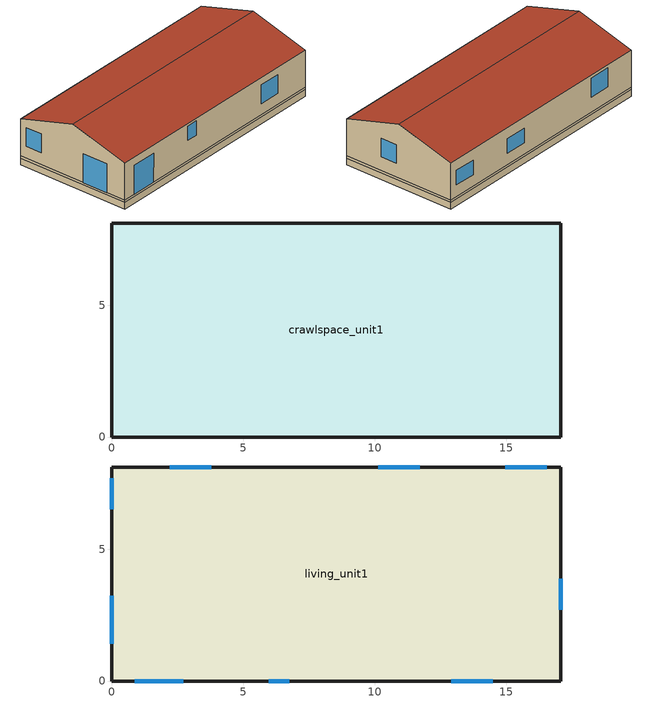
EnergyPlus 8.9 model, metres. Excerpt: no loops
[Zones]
crawlspace_unit1
 floor ground (Interior Floor): 17.07,0 0,0 0,8.13 17.07,8.13 z-0.46
 wall outside (crawl wall): 0,0 17.07,0 17.07,8.13 0,8.13 0,0 z0:0.15
 wall ground (crawl wall): 0,0 17.07,0 17.07,8.13 0,8.13 0,0 z-0.46:0
living_unit1
 floor to crawlspace_unit1 (Exterior Floor): 17.07,0 0,0 0,8.13 17.07,8.13 z0.15
 wall outside (Exterior Wall): 0,0 17.07,0 / 17.07,8.13 0,8.13 z0.15:2.74; 17.07,0,0.15 17.07,8.13,0.15 17.07,8.13,2.74 17.07,4.06,3.95 17.07,0,2.74; 0,8.13,0.15 0,0,0.15 0,0,2.74 0,4.06,3.95 0,8.13,2.74
 window (CFS_Win_2_Glz_62): 16.54,8.13 14.96,8.13 z0.99:2; 12.91,0 14.48,0 z0.93:2.26; 17.07,2.71 17.07,3.88 z1.12:2.44; 11.71,8.13 10.14,8.13 z0.98:2; 3.79,8.13 2.22,8.13 z1.23:2.55; 5.98,0 6.74,0 z1.58:2.6; 0,7.69 0,6.53 z0.99:2.31; 0,3.24 0,1.41 z0.15:2.18; 0.89,0,0.15 2.72,0,0.15 2.73,0,2.18 0.9,0,2.18
 roof outside (nonres_roof): 0,0,2.74 17.07,0,2.74 17.07,4.06,3.95 0,4.06,3.95; 17.07,8.13,2.74 0,8.13,2.74 0,4.06,3.95 17.07,4.06,3.95
[Building]
SF_SB_Pasco_HP_crawlspace_sorted: North Axis {deg}=0; Terrain=Suburbs; Loads Convergence Tolerance Value=0.04; Temperature Convergence Tolerance Value {deltaC}=0.4; Solar Distribution=FullExterior; Maximum Number of Warmup Days=25; Minimum Number of Warmup Days=6
[Site:Location]
Pasco_WA_USA Design_Conditions: Latitude {deg}=46.27; Longitude {deg}=-119.12; Time Zone {hr}=-8; Elevation {m}=136
[SizingPeriod:DesignDay] Day of Month=21; Humidity Condition Type=Wetbulb; Barometric Pressure {Pa}=99702; Rain Indicator=No; Snow Indicator=No; Daylight Saving Time Indicator=No; Solar Model Indicator=ASHRAEClearSky
Name | Month | Day Type | Maximum Dry-Bulb Temperature {C} | Daily Dry-Bulb Temperature Range {deltaC} | Wetbulb or DewPoint at Maximum Dry-Bulb {C} | Wind Speed {m/s} | Wind Direction {deg} | Sky Clearness
Pasco Ann Htg 99.6% Condns DB | 12 | WinterDesignDay | -14 | 0 | -14 | 2.5 | 310 | 0
Pasco Ann Clg .4% Condns DB=>MWB | 7 | SummerDesignDay | 37.5 | 17.8 | 21.1 | 3.1 | 330 | 1
[Site:WaterMainsTemperature]
Calculation Method=Correlation; Annual Average Outdoor Air Temperature {C}=12.0833; Maximum Difference In Monthly Average Outdoor Air Temperatures {deltaC}=22.8
[Material]
Name | Roughness | Thickness {m} | Conductivity {W/m-K} | Density {kg/m3} | Specific Heat {J/kg-K} | Thermal Absorptance | Solar Absorptance | Visible Absorptance
wall_consol_layer | Rough | 0.0889 | 0.0596628 | 120.801 | 1036.26
sheathing_consol_layer | Rough | 0.0127 | 0.0940184 | 685.008 | 1172.332
floor_consol_layer | Rough | 0.18415 | 0.0485233 | 55.074 | 916.9311
F08 Metal surface | Smooth | 0.0008 | 45.28 | 7824 | 500
Concrete_4in | Rough | 0.101498 | 1.312098 | 2242.8 | 465.2
Stucco_1in | MediumSmooth | 0.0254001 | 1.39892 | 1922.21 | 878.64
Drywall_1/2in | MediumSmooth | 0.0127 | 0.16009 | 800.923 | 1087.84
OSB_5/8in | MediumSmooth | 0.015875 | 0.1163 | 544.627 | 1213.36
Plywood_3/4in | Rough | 0.01905 | 0.115458 | 544.68 | 674.54 | 0.9 | 0.7 | 0.7
Carpet_n_pad | MediumSmooth | 0.0254001 | 0.0601314 | 32.0369 | 836.8 | 0.9 | 0.7 | 0.7
Std Wood 6inch | MediumSmooth | 0.15 | 0.12 | 540 | 1210 | 0.9 | 0.7 | 0.7
F13 Built-up roofing | Rough | 0.0095 | 0.16 | 1120 | 1460 | 0.9 | 0.7
[Material:NoMass]
Name | Roughness | Thermal Resistance {m2-K/W} | Thermal Absorptance | Solar Absorptance | Visible Absorptance
Bldg_paper_felt | Smooth | 0.0105666
Nonres_Roof_Insulation | MediumSmooth | 3.9 | 0.9 | 0.7 | 0.7
[WindowMaterial:SimpleGlazingSystem]
Window glass: U-Factor {W/m2-K}=3.86122; Solar Heat Gain Coefficient=0.7; Visible Transmittance=0.73
[WindowMaterial:Glazing]
Glass_102_Layer: Optical Data Type=BSDF; Window Glass Spectral Data Set=Glass_102_Layer_SpecDat; Thickness {m}=0.003048; Infrared Transmittance at Normal Incidence=0; Front Side Infrared Hemispherical Emissivity=0.84; Back Side Infrared Hemispherical Emissivity=0.84; Conductivity {W/m-K}=1; Young's modulus {Pa}=7.2e10; Poisson's ratio=0.22
[WindowMaterial:Blind]
int_blind: Slat Orientation=Horizontal; Slat Width {m}=0.025; Slat Separation {m}=0.01875; Slat Thickness {m}=0.001; Slat Angle {deg}=45; Slat Conductivity {W/m-K}=221; Slat Beam Solar Transmittance=0; Front Side Slat Beam Solar Reflectance=0.5; Back Side Slat Beam Solar Reflectance=0.5; Slat Diffuse Solar Transmittance=0; Front Side Slat Diffuse Solar Reflectance=0.5; Back Side Slat Diffuse Solar Reflectance=0.5; Slat Beam Visible Transmittance=0; Front Side Slat Beam Visible Reflectance=0.5; Back Side Slat Beam Visible Reflectance=0.5; Slat Diffuse Visible Transmittance=0; Front Side Slat Diffuse Visible Reflectance=0.5; Back Side Slat Diffuse Visible Reflectance=0.5; Slat Infrared Hemispherical Transmittance=0; Front Side Slat Infrared Hemispherical Emissivity=0.9; Back Side Slat Infrared Hemispherical Emissivity=0.9; Blind to Glass Distance {m}=0.05; Blind Top Opening Multiplier=0.5; Blind Bottom Opening Multiplier=0.5; Blind Left Side Opening Multiplier=0.5; Blind Right Side Opening Multiplier=0.5
[Construction]
nonres_roof: F13 Built-up roofing, Nonres_Roof_Insulation, F08 Metal surface
InteriorFurnishings: Std Wood 6inch
Exterior Floor: floor_consol_layer, Plywood_3/4in, Carpet_n_pad
Interior Floor: Plywood_3/4in, Carpet_n_pad
Exterior Wall: Stucco_1in, Bldg_paper_felt, sheathing_consol_layer, OSB_5/8in, wall_consol_layer, Drywall_1/2in
window_w_blinds: Window glass, int_blind
crawl wall: Concrete_4in
[WindowProperty:ShadingControl]
Shades: Shading Type=InteriorBlind; Construction with Shading=window_w_blinds; Shading Control Type=OnIfScheduleAllows; Schedule=window_shades; Shading Control Is Scheduled=Yes; Glare Control Is Active=No
[WindowMaterial:Gas]
Gap_1_W_0_0063: Gas Type=Air; Thickness {m}=0.0063
[WindowMaterial:Gap]
Gap_1_Glz_62_Layer_1: Thickness {m}=0.0063; Gas (or Gas Mixture)=Gap_1_W_0_0063; Pressure {Pa}=101325
[Construction:ComplexFenestrationState]
CFS_Win_2_Glz_62: LBNLWindow, None, ThermParam_Glz_62, CFS_Glz_62_Basis, CFS_Glz_62_TfSol, CFS_Glz_62_RbSol, CFS_Glz_62_Tfvis, CFS_Glz_62_Rbvis, Glass_102_Layer, CFS_Glz_62_Layer_1_fAbs, CFS_Glz_62_Layer_1_bAbs, Gap_1_Glz_62_Layer_1, Glass_102_Layer, CFS_Glz_62_Layer_2_fAbs, CFS_Glz_62_Layer_2_bAbs
[Zone] Multiplier=1
living_unit1; crawlspace_unit1
[InternalMass]
Internalmass_unit1: Construction=InteriorFurnishings; Zone=living_unit1; Surface Area {m2}=6.21826
[GroundHeatTransfer:Control]
gtp_control: Run Basement Preprocessor=no; Run Slab Preprocessor=yes
[GroundHeatTransfer:Slab:Materials]
NMAT: Number of materials=2; ALBEDO: Surface Albedo: No Snow=0.16; ALBEDO: Surface Albedo: Snow=0.4; EPSLW: Surface Emissivity: No Snow=0.9; EPSLW: Surface Emissivity: Snow=0.9; Z0: Surface Roughness: No Snow {cm}=0.75; Z0: Surface Roughness: Snow {cm}=0.05; HIN: Indoor HConv: Downward Flow {W/m2-K}=6; HIN: Indoor HConv: Upward {W/m2-K}=9
[GroundHeatTransfer:Slab:MatlProps]
RHO: Slab Material density {kg/m3}=2300; RHO: Soil Density {kg/m3}=1200; CP: Slab CP {J/kg-K}=650; CP: Soil CP {J/kg-K}=1200; TCON: Slab k {W/m-K}=0.9; TCON: Soil k {W/m-K}=1
[GroundHeatTransfer:Slab:BoundConds]
EVTR: Is surface evapotranspiration modeled=FALSE; FIXBC: is the lower boundary at a fixed temperature=TRUE; TDEEPin {C}=10; USRHflag: Is the ground surface h specified by the user?=FALSE
[GroundHeatTransfer:Slab:BldgProps]
IYRS: Number of years to iterate=10; Shape: Slab shape=0; HBLDG: Building height {m}=4; TIN1: January Indoor Average Temperature Setpoint {C}=22.22; TIN2: February Indoor Average Temperature Setpoint {C}=22.22; TIN3: March Indoor Average Temperature Setpoint {C}=22.22; TIN4: April Indoor Average Temperature Setpoint {C}=22.22; TIN5: May Indoor Average Temperature Setpoint {C}=22.22; TIN6: June Indoor Average Temperature Setpoint {C}=23.88; TIN7: July Indoor Average Temperature Setpoint {C}=23.88; TIN8: August Indoor Average Temperature Setpoint {C}=23.88; TIN9: September Indoor Average Temperature Setpoint {C}=23.88; TIN10: October Indoor Average Temperature Setpoint {C}=22.22; TIN11: November Indoor Average Temperature Setpoint {C}=22.22; TIN12: December Indoor Average Temperature Setpoint {C}=22.22; TINAmp: Daily Indoor sine wave variation amplitude {deltaC}=0; ConvTol: Convergence Tolerance=0.1
[GroundHeatTransfer:Slab:Insulation]
RINS: R value of under slab insulation {m2-K/W}=0; DINS: Width of strip of under slab insulation {m}=0; RVINS: R value of vertical insulation {m2-K/W}=1.761; ZVINS: Depth of vertical insulation {m}=1.5; IVINS: Flag: Is there vertical insulation=1
[GroundHeatTransfer:Slab:EquivalentSlab]
APRatio: The area to perimeter ratio for this slab {m}=2.84365; SLABDEPTH: Thickness of slab on grade {m}=0.1; CLEARANCE: Distance from edge of slab to domain edge {m}=15; ZCLEARANCE: Distance from bottom of slab to domain bottom {m}=15
[GroundHeatTransfer:Basement:SimParameters]
F: Multiplier for the ADI solution=0.1; IYRS: Maximum number of yearly iterations:=15
[GroundHeatTransfer:Basement:Insulation]
REXT: R Value of any exterior insulation {m2-K/W}=2.2893; INSFULL: Flag: Is the wall fully insulated?=True
[GroundHeatTransfer:Basement:SurfaceProps]
ALBEDO: Surface albedo for No snow conditions=0.16; ALBEDO: Surface albedo for snow conditions=0.4; EPSLN: Surface emissivity No Snow=0.94; EPSLN: Surface emissivity with Snow=0.86; VEGHT: Surface roughness No snow conditions {cm}=6; VEGHT: Surface roughness Snow conditions {cm}=0.25; PET: Flag, Potential evapotranspiration on?=False
[GroundHeatTransfer:Basement:BldgData]
DWALL: Wall thickness {m}=0.2; DSLAB: Floor slab thickness {m}=0.243828; DGRAVXY: Width of gravel pit beside basement wall {m}=0.3; DGRAVZN: Gravel depth extending above the floor slab {m}=0.2; DGRAVZP: Gravel depth below the floor slab {m}=0.1
[GroundHeatTransfer:Basement:Interior]
COND: Flag: Is the basement conditioned?=True; HIN: Downward convection only heat transfer coefficient {W/m2-K}=0.92; HIN: Upward convection only heat transfer coefficient {W/m2-K}=4.04; HIN: Horizontal convection only heat transfer coefficient {W/m2-K}=3.08; HIN: Downward combined (convection and radiation) heat transfer coefficient {W/m2-K}=6.13; HIN: Upward combined (convection and radiation) heat transfer coefficient {W/m2-K}=9.26; HIN: Horizontal combined (convection and radiation) heat transfer coefficient {W/m2-K}=8.29
[GroundHeatTransfer:Basement:ComBldg]
January average temperature {C}=21; February average temperature {C}=21; March average temperature {C}=21; April average temperature {C}=21; May average temperature {C}=24; June average temperature {C}=24; July average temperature {C}=24; August average temperature {C}=24; September average temperature {C}=24; October average temperature {C}=24; November average temperature {C}=21; December average temperature {C}=21; Daily variation sine wave amplitude {deltaC}=21
[GroundHeatTransfer:Basement:EquivSlab]
APRatio: The area to perimeter ratio for this slab {m}=9.03125; EquivSizing: Flag=True
[GroundHeatTransfer:Basement:EquivAutoGrid]
CLEARANCE: Distance from outside of wall to edge of 3-D ground domain {m}=15; SlabDepth: Thickness of the floor slab {m}=0.1; BaseDepth: Depth of the basement wall below grade {m}=1.21914
[Lights]
Living Hardwired Lighting1: Zone or ZoneList=living_unit1; Schedule=Lighting_sch; Design Level Calculation Method=LightingLevel; Lighting Level {W}=141; Watts per Zone Floor Area {W/m2}=0; Return Air Fraction=0; Fraction Radiant=0.6; Fraction Visible=0.2; Fraction Replaceable=0
[ElectricEquipment] Zone or ZoneList=living_unit1; Design Level Calculation Method=EquipmentLevel; Fraction Latent=0; Fraction Radiant=0; Fraction Lost=0
Name | Schedule | Design Level {W}
Simulated_Plug_Load | Simulated_Plug_Process_Load_SCH | 3963
Simulated_People_Load | Simulated_People_Load_SCH | 132
Simulated_HVAC_Base_Load | always_avail | 46
[ZoneInfiltration:EffectiveLeakageArea] Schedule=always_avail; Effective Air Leakage Area {cm2}=307.57; Stack Coefficient=0.00029; Wind Coefficient=0.000231
Name | Zone
Living_ShermanGrimsrud_unit1 | living_unit1
CrawlVent_unit1 | crawlspace_unit1
[ZoneVentilation:DesignFlowRate]
Ventilation_unit1: Zone or ZoneList=living_unit1; Schedule=always_avail; Design Flow Rate Calculation Method=Flow/Zone; Design Flow Rate {m3/s}=0; Ventilation Type=Exhaust; Fan Pressure Rise {Pa}=0; Fan Total Efficiency=1; Constant Term Coefficient=1; Temperature Term Coefficient=0; Velocity Term Coefficient=0; Velocity Squared Term Coefficient=0; Minimum Indoor Temperature {C}=-100; Maximum Indoor Temperature {C}=100; Delta Temperature {deltaC}=-100; Minimum Outdoor Temperature {C}=-100; Maximum Outdoor Temperature {C}=100; Maximum Wind Speed {m/s}=40
[AvailabilityManager:Scheduled]
System availability: Schedule=always_avail
[WindowThermalModel:Params]
ThermParam_Glz_62: standard=ISO15099; Thermal Model=ISO15099; SDScalar=1; Deflection Model=NoDeflection
[Matrix:TwoDimension]
CFS_Glz_62_Basis: 9, 2, 0, 1, 10, 8, 20, 16, 30, 20, 40, 24, 50, 24, 60, 24, 70, 16, 82.5, 12
CFS_Glz_62_Layer_1_fAbs; CFS_Glz_62_Layer_2_bAbs: 1, 145, 0.09927, 0.09984, 0.09984, 0.09984, 0.09984, 0.09984, 0.09984, 0.09984, 0.09984, 0.10157, 0.10157, 0.10157, 0.10157, 0.10157, 0.10157, 0.10157, 0.10157, 0.10157, 0.10157, 0.10157, 0.10157, 0.10157, 0.10157, 0.10157, 0.10157, 0.10449, 0.10449, 0.10449, 0.10449, 0.10449, 0.10449, 0.10449, 0.10449, 0.10449, 0.10449, 0.10449, 0.10449, 0.10449, 0.10449, 0.10449, 0.10449, 0.10449, 0.10449, 0.10449, 0.10449, 0.10865, 0.10865, 0.10865, 0.10865, 0.10865, 0.10865, 0.10865, 0.10865, 0.10865, 0.10865, 0.10865, 0.10865, 0.10865, 0.10865, 0.10865, 0.10865, 0.10865, 0.10865, 0.10865, 0.10865, 0.10865, 0.10865, 0.10865, 0.10865, 0.11417, 0.11417, 0.11417, 0.11417, 0.11417, 0.11417, 0.11417, 0.11417, 0.11417, 0.11417, 0.11417, 0.11417, 0.11417, 0.11417, 0.11417, 0.11417, 0.11417, 0.11417, 0.11417, 0.11417, 0.11417, 0.11417, 0.11417, 0.11417, 0.12126, 0.12126, 0.12126, 0.12126, 0.12126, 0.12126, 0.12126, 0.12126, 0.12126, 0.12126, 0.12126, 0.12126, 0.12126, 0.12126, 0.12126, 0.12126, 0.12126, 0.12126, 0.12126, 0.12126, 0.12126, 0.12126, 0.12126, 0.12126, 0.12953, 0.12953, 0.12953, 0.12953, 0.12953, 0.12953, 0.12953, 0.12953, 0.12953, 0.12953, 0.12953, 0.12953, 0.12953, 0.12953, 0.12953, 0.12953, 0.12657, 0.12657, 0.12657, 0.12657, 0.12657, 0.12657, 0.12657, 0.12657, 0.12657, 0.12657, 0.12657, 0.12657
CFS_Glz_62_Layer_1_bAbs; CFS_Glz_62_Layer_2_fAbs: 1, 145, 0.0717, 0.07208, 0.07208, 0.07208, 0.07208, 0.07208, 0.07208, 0.07208, 0.07208, 0.07317, 0.07317, 0.07317, 0.07317, 0.07317, 0.07317, 0.07317, 0.07317, 0.07317, 0.07317, 0.07317, 0.07317, 0.07317, 0.07317, 0.07317, 0.07317, 0.07485, 0.07485, 0.07485, 0.07485, 0.07485, 0.07485, 0.07485, 0.07485, 0.07485, 0.07485, 0.07485, 0.07485, 0.07485, 0.07485, 0.07485, 0.07485, 0.07485, 0.07485, 0.07485, 0.07485, 0.07676, 0.07676, 0.07676, 0.07676, 0.07676, 0.07676, 0.07676, 0.07676, 0.07676, 0.07676, 0.07676, 0.07676, 0.07676, 0.07676, 0.07676, 0.07676, 0.07676, 0.07676, 0.07676, 0.07676, 0.07676, 0.07676, 0.07676, 0.07676, 0.07806, 0.07806, 0.07806, 0.07806, 0.07806, 0.07806, 0.07806, 0.07806, 0.07806, 0.07806, 0.07806, 0.07806, 0.07806, 0.07806, 0.07806, 0.07806, 0.07806, 0.07806, 0.07806, 0.07806, 0.07806, 0.07806, 0.07806, 0.07806, 0.07688, 0.07688, 0.07688, 0.07688, 0.07688, 0.07688, 0.07688, 0.07688, 0.07688, 0.07688, 0.07688, 0.07688, 0.07688, 0.07688, 0.07688, 0.07688, 0.07688, 0.07688, 0.07688, 0.07688, 0.07688, 0.07688, 0.07688, 0.07688, 0.06946, 0.06946, 0.06946, 0.06946, 0.06946, 0.06946, 0.06946, 0.06946, 0.06946, 0.06946, 0.06946, 0.06946, 0.06946, 0.06946, 0.06946, 0.06946, 0.04212, 0.04212, 0.04212, 0.04212, 0.04212, 0.04212, 0.04212, 0.04212, 0.04212, 0.04212, 0.04212, 0.04212
[Schedule:Compact]
window_shades: Through: 12/31, For: AllDays, Until 24:00, 0.836
always_avail: Through: 12/31, For: AllDays, Until: 24:00, 1
Simulated_Plug_Process_Load_SCH: Through: 12/31, For: AllDays, Until: 00:05, 1, Until: 01:00, 0, Until: 01:05, 1, Until: 02:00, 0, Until: 02:05, 1, Until: 03:00, 0, Until: 03:04, 1, Until: 04:00, 0, Until: 04:04, 1, Until: 05:00, 0, Until: 05:04, 1, Until: 06:00, 0, Until: 06:05, 1, Until: 07:00, 0, Until: 07:08, 1, Until: 08:00, 0, Until: 08:09, 1, Until: 09:00, 0, Until: 09:08, 1, Until: 10:00, 0, Until: 10:08, 1, Until: 11:00, 0, Until: 11:08, 1, Until: 12:00, 0, Until: 12:08, 1, Until: 13:00, 0, Until: 13:08, 1, Until: 14:00, 0, Until: 14:08, 1, Until: 15:00, 0, Until: 15:08, 1, Until: 16:00, 0, Until: 16:07, 1, Until: 17:00, 0, Until: 17:07, 1, Until: 18:00, 0, Until: 18:07, 1, Until: 19:00, 0, Until: 19:07, 1, Until: 20:00, 0, Until: 20:07, 1, Until: 21:00, 0, Until: 21:07, 1, Until: 22:00, 0, Until: 22:08, 1, Until: 23:00, 0, Until: 23:11, 1, Until: 24:00, 0
Lighting_sch: Through: 12/31, For: AllDays, Until: 05:00, 0.09, Until: 06:00, 0.188, Until: 10:00, 0.35, Until: 16:00, 0.09, Until: 17:00, 0.185, Until: 18:00, 0.36, Until: 19:00, 0.53, Until: 22:00, 0.87, Until: 23:00, 0.62, Until: 24:00, 0.35
Simulated_People_Load_SCH: Through: 6/17, For: AllDays, Until: 01:00, 0.33, Until: 09:00, 1, Until: 18:00, 0.33, Until: 19:00, 0.66, Until: 24:00, 1, Through: 6/20, For: AllDays, Until: 01:00, 0, Until: 09:00, 0.644, Until: 18:00, 0, Until: 19:00, 0.337, Until: 24:00, 0.673, Through: 12/31, For: AllDays, Until: 01:00, 0.4, Until: 09:00, 1.21, Until: 18:00, 0.4, Until: 24:00, 1.21
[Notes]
Varlist contains a list of variables used
Simple glazing system considered
Location and design-day objects created by:
Site:Location and design-day objects created by:
/tools/bin/ddy2idf /phome/weather/EnergyPlus/tmy3/usa/zip/USA_WA_Pasco-Tri.Cities.AP.727845_TMY3.ddy
Weather_file = USA_WA_Pasco-Tri.Cities.AP.727845_TMY3.epw;
Using the stat2idf and the ddy2idf script...
Water mains temperature correlation object created by:
Water mains temperature object created by:
/phome/resstd/vm/bin/stat2idf /phome/weather/EnergyPlus/tmy3/usa/zip/USA_WA_Pasco-Tri.Cities.AP.727845_TMY3.stat
